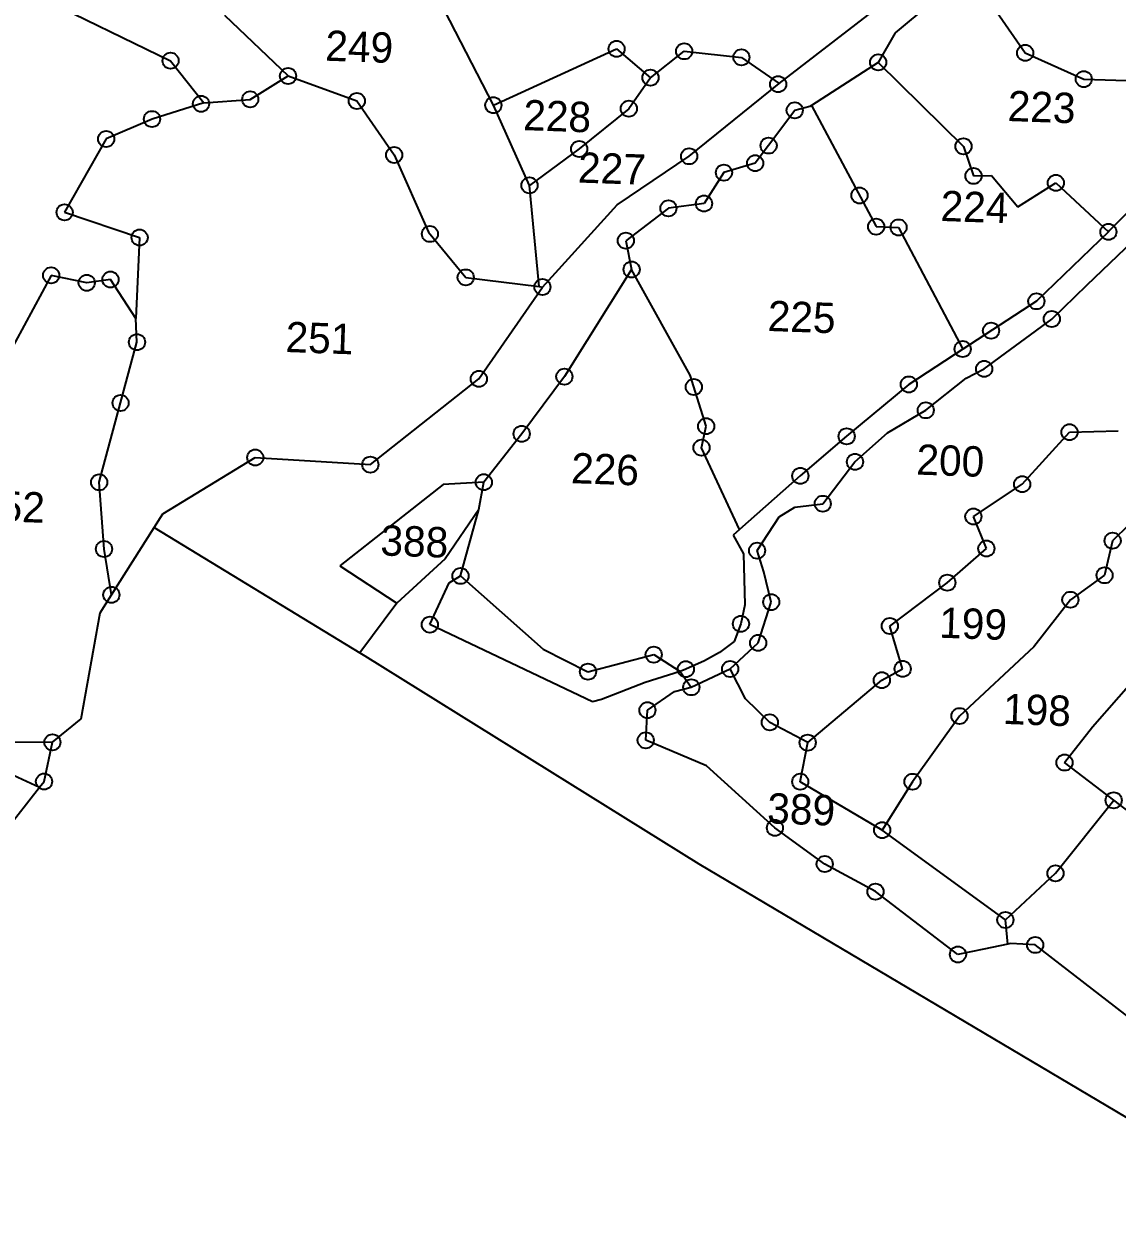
# Model space of a CAD drawing. Header units: metres. Extents: x 287345 to 291891, y 1993918 to 1999987.
# Drawn here: x 288375 to 288896, y 1997056 to 1997627 of the extents above; entities that cross this region are included whole.
import ezdxf
from ezdxf.enums import TextEntityAlignment as Align

# ---------------------------------------------------------------- set-up
doc = ezdxf.new("R2010")
doc.units = ezdxf.units.M
doc.header["$MEASUREMENT"] = 0
for name, color, linetype in [('OFF', 1, 'Continuous'), ('POLY_PARCEL', 6, 'Continuous'), ('POLY_ROAD', 30, 'Continuous'), ('TEXT_PARCEL', 7, 'Continuous'), ('V_BOUND_LINE', 7, 'Continuous')]:
    doc.layers.add(name, color=color, linetype=linetype)
doc.styles.add('TEXT_MAP', font='')
doc.styles.get('TEXT_MAP').set_extended_font_data('Kruti Dev 050')

msp = doc.modelspace()

# ---------------------------------------------------------------- linework, layer by layer
for centre in [(288657.44, 1997615.52), (288689.7, 1997614.38), (288717, 1997611.46), (288852.41, 1997613.6), (288444.62, 1997609.86), (288782.27, 1997609.07), (288500.67, 1997602.57), (288673.59, 1997601.75), (288880.34, 1997601.08), (288734.52, 1997598.65), (288459.16, 1997589.3), (288482.63, 1997591.4), (288533.52, 1997590.64), (288598.64, 1997588.63), (288435.76, 1997582), (288663.28, 1997586.95), (288742.43, 1997586.16), (288413.89, 1997572.5), (288551.31, 1997564.87), (288639.6, 1997567.73), (288729.97, 1997569.35), (288822.95, 1997568.99), (288692.05, 1997564.26), (288723.56, 1997560.95), (288708.66, 1997556.45), (288827.74, 1997554.88), (288615.88, 1997550.36), (288867.05, 1997551.57), (288773.35, 1997545.55), (288394.06, 1997537.5), (288682.17, 1997539.42), (288699.15, 1997541.69), (288781.28, 1997530.67), (288429.84, 1997525.48), (288568.37, 1997527.2), (288791.99, 1997530.29), (288892.11, 1997528.18), (288661.85, 1997523.97), (288664.6, 1997510.21), (288387.61, 1997507.41), (288404.61, 1997503.87), (288415.92, 1997505.43), (288585.45, 1997506.44), (288622.04, 1997501.86), (288857.75, 1997495.06), (288865.09, 1997486.58), (288836.11, 1997481.02), (288428.59, 1997475.53), (288822.58, 1997472.24), (288832.83, 1997462.78), (288591.72, 1997458.01), (288632.53, 1997459.09), (288694.26, 1997454.14), (288796.87, 1997455.36), (288420.77, 1997446.52), (288804.95, 1997443.04), (288700.15, 1997435.42), (288612.15, 1997431.78), (288767.21, 1997430.59), (288873.55, 1997432.57), (288697.94, 1997425.15), (288485.04, 1997420.46), (288539.94, 1997417.08), (288771.19, 1997418.41), (288745.11, 1997411.71), (288410.56, 1997408.68), (288594.07, 1997408.7), (288850.99, 1997407.74), (288755.8, 1997398.41), (288827.69, 1997392.32), (288412.86, 1997376.8), (288833.89, 1997377.05), (288894.12, 1997380.77), (288724.47, 1997376.05), (288582.95, 1997363.97), (288815.25, 1997360.75), (288890.28, 1997364.29), (288416.37, 1997354.94), (288731.23, 1997351.45), (288873.97, 1997352.6), (288568.33, 1997340.72), (288716.77, 1997341.1), (288787.79, 1997340.06), (288724.97, 1997332.01), (288675.15, 1997326.4), (288690.46, 1997319.44), (288711.6, 1997319.57), (288793.93, 1997319.62), (288643.79, 1997318.27), (288783.99, 1997314.2), (288693.09, 1997310.83), (288672.14, 1997299.89), (288821.08, 1997297.07), (288730.54, 1997294.07), (288671.34, 1997285.53), (288388.24, 1997284.56), (288748.62, 1997284.41), (288871.18, 1997274.89), (288384.25, 1997265.85), (288745.07, 1997265.76), (288798.66, 1997265.73), (288894.63, 1997256.88), (288732.99, 1997243.73), (288784.15, 1997242.66), (288756.75, 1997226.46), (288866.86, 1997222.04), (288780.95, 1997213.28), (288842.96, 1997199.78), (288857.18, 1997187.86), (288820.31, 1997183.3)]:
    msp.add_circle(centre, 3.85)
at = {"layer": 'OFF'}
for p, q in [((288552.54, 1997350.96), (288534.89, 1997327.32)), ((288687.78, 1997318.36), (288693.09, 1997310.83))]:
    msp.add_line(p, q, dxfattribs=at)
at = {"layer": 'POLY_PARCEL'}
for p, q in [((288829.62, 1997646.56), (288852.41, 1997613.6)), ((288380.64, 1997640.98), (288444.62, 1997609.86)), ((288470.37, 1997631.52), (288500.67, 1997602.57)), ((288598.64, 1997588.63), (288575.29, 1997633.96)), ((288598.64, 1997588.63), (288657.44, 1997615.52)), ((288657.44, 1997615.52), (288673.59, 1997601.75)), ((288673.59, 1997601.75), (288689.7, 1997614.38)), ((288689.7, 1997614.38), (288717, 1997611.46)), ((288444.62, 1997609.86), (288460.55, 1997589.73)), ((288717, 1997611.46), (288734.99, 1997599.03)), ((288782.27, 1997609.07), (288822.95, 1997568.99)), ((288852.41, 1997613.6), (288880.34, 1997601.08)), ((288482.63, 1997591.4), (288500.67, 1997602.57)), ((288500.67, 1997602.57), (288533.52, 1997590.64)), ((288673.59, 1997601.75), (288663.28, 1997586.95)), ((288880.34, 1997601.08), (288905.8, 1997600.18)), ((288460.55, 1997589.73), (288482.63, 1997591.4)), ((288460.55, 1997589.73), (288435.76, 1997582)), ((288533.52, 1997590.64), (288551.31, 1997564.87)), ((288615.88, 1997550.36), (288598.64, 1997588.63)), ((288663.28, 1997586.95), (288639.6, 1997567.73)), ((288750.47, 1997588.56), (288781.28, 1997530.67)), ((288435.76, 1997582), (288413.89, 1997572.5)), ((288413.89, 1997572.5), (288394.06, 1997537.5)), ((288822.95, 1997568.99), (288827.74, 1997554.88)), ((288551.31, 1997564.87), (288567.62, 1997528.1)), ((288639.6, 1997567.73), (288615.88, 1997550.36)), ((288827.74, 1997554.88), (288836.4, 1997555.05)), ((288836.4, 1997555.05), (288848.86, 1997540.2)), ((288848.86, 1997540.2), (288867.05, 1997551.57)), ((288867.05, 1997551.57), (288892.11, 1997528.18)), ((288620.56, 1997502.04), (288615.88, 1997550.36)), ((288394.06, 1997537.5), (288429.84, 1997525.48)), ((288781.28, 1997530.67), (288791.99, 1997530.29)), ((288791.99, 1997530.29), (288822.58, 1997472.24)), ((288429.84, 1997525.48), (288427.99, 1997486.9)), ((288567.62, 1997528.1), (288585.45, 1997506.44)), ((288387.61, 1997507.41), (288366.14, 1997467.57)), ((288404.61, 1997503.87), (288387.61, 1997507.41)), ((288585.45, 1997506.44), (288620.56, 1997502.04)), ((288692.5, 1997459.72), (288664.6, 1997510.21)), ((288415.92, 1997505.43), (288404.61, 1997503.87)), ((288427.99, 1997486.9), (288415.92, 1997505.43)), ((288620.56, 1997502.04), (288622.04, 1997501.86)), ((288428.59, 1997475.53), (288427.99, 1997486.9)), ((288410.56, 1997408.68), (288428.59, 1997475.53)), ((288700.15, 1997435.42), (288692.5, 1997459.72)), ((288697.94, 1997425.15), (288700.15, 1997435.42)), ((288850.99, 1997407.74), (288873.55, 1997432.57)), ((288873.55, 1997432.57), (288896.69, 1997433.2)), ((288716.04, 1997386.17), (288697.94, 1997425.15)), ((288412.86, 1997376.8), (288410.56, 1997408.68)), ((288591.71, 1997395.65), (288594.07, 1997408.7)), ((288827.69, 1997392.32), (288850.99, 1997407.74)), ((288911.32, 1997397.66), (288894.12, 1997380.77)), ((288833.89, 1997377.05), (288827.69, 1997392.32)), ((288894.12, 1997380.77), (288890.28, 1997364.29)), ((288416.37, 1997354.94), (288412.86, 1997376.8)), ((288815.25, 1997360.75), (288833.89, 1997377.05)), ((288582.95, 1997363.97), (288622.35, 1997329.01)), ((288890.28, 1997364.29), (288873.97, 1997352.6)), ((288787.79, 1997340.06), (288815.25, 1997360.75)), ((288873.97, 1997352.6), (288856.56, 1997330.11)), ((288793.93, 1997319.62), (288787.79, 1997340.06)), ((288622.35, 1997329.01), (288643.79, 1997318.27)), ((288856.56, 1997330.11), (288821.08, 1997297.07)), ((288643.79, 1997318.27), (288675.15, 1997326.4)), ((288675.15, 1997326.4), (288687.78, 1997318.36)), ((288884.51, 1997291.91), (288914, 1997325.59)), ((288719.02, 1997305.31), (288711.6, 1997319.57)), ((288783.99, 1997314.2), (288793.93, 1997319.62)), ((288748.62, 1997284.41), (288783.99, 1997314.2)), ((288730.54, 1997294.07), (288719.02, 1997305.31)), ((288821.08, 1997297.07), (288798.66, 1997265.73)), ((288748.62, 1997284.41), (288730.54, 1997294.07)), ((288871.18, 1997274.89), (288884.51, 1997291.91)), ((288365.52, 1997284.84), (288388.24, 1997284.56)), ((288745.07, 1997265.76), (288748.62, 1997284.41)), ((288347.7, 1997279.12), (288382.08, 1997263.08)), ((288894.63, 1997256.88), (288871.18, 1997274.89)), ((288784.15, 1997242.66), (288745.07, 1997265.76)), ((288798.66, 1997265.73), (288784.15, 1997242.66)), ((288866.86, 1997222.04), (288894.63, 1997256.88)), ((288924.14, 1997234.23), (288894.63, 1997256.88)), ((288842.96, 1997199.78), (288784.15, 1997242.66)), ((288842.96, 1997199.78), (288866.86, 1997222.04)), ((288844.15, 1997188.28), (288842.96, 1997199.78))]:
    msp.add_line(p, q, dxfattribs=at)
at = {"layer": 'POLY_ROAD'}
for p, q in [((288734.99, 1997599.03), (288795.02, 1997645.29)), ((288807.36, 1997637.29), (288790.32, 1997623.16)), ((288790.32, 1997623.16), (288782.27, 1997609.07)), ((288782.27, 1997609.07), (288750.47, 1997588.56)), ((288692.05, 1997564.26), (288734.99, 1997599.03)), ((288742.43, 1997586.16), (288729.97, 1997569.35)), ((288749.69, 1997588.06), (288742.43, 1997586.16)), ((288750.47, 1997588.56), (288749.69, 1997588.06)), ((288729.97, 1997569.35), (288723.56, 1997560.95)), ((288932.92, 1997569.88), (288892.71, 1997528.75)), ((288657.79, 1997541.03), (288692.05, 1997564.26)), ((288723.56, 1997560.95), (288708.66, 1997556.45)), ((288708.66, 1997556.45), (288699.15, 1997541.69)), ((288622.04, 1997501.86), (288657.79, 1997541.03)), ((288699.15, 1997541.69), (288682.17, 1997539.42)), ((288682.17, 1997539.42), (288661.85, 1997523.97)), ((288892.71, 1997528.75), (288892.11, 1997528.18)), ((288661.85, 1997523.97), (288664.6, 1997510.21)), ((288892.11, 1997528.18), (288857.75, 1997495.06)), ((288881.81, 1997502.72), (288907.64, 1997527.34)), ((288664.6, 1997510.21), (288632.53, 1997459.09)), ((288591.72, 1997458.01), (288622.04, 1997501.86)), ((288865.09, 1997486.58), (288881.81, 1997502.72)), ((288857.75, 1997495.06), (288822.58, 1997472.24)), ((288832.83, 1997462.78), (288865.09, 1997486.58)), ((288822.58, 1997472.24), (288796.87, 1997455.36)), ((288824.16, 1997458.39), (288832.83, 1997462.78)), ((288539.94, 1997417.08), (288591.72, 1997458.01)), ((288632.53, 1997459.09), (288612.15, 1997431.78)), ((288796.87, 1997455.36), (288767.21, 1997430.59)), ((288804.95, 1997443.04), (288824.16, 1997458.39)), ((288786.65, 1997432.25), (288804.95, 1997443.04)), ((288612.15, 1997431.78), (288594.07, 1997408.7)), ((288771.19, 1997418.41), (288786.65, 1997432.25)), ((288767.21, 1997430.59), (288745.11, 1997411.71)), ((288440.94, 1997393.63), (288485.04, 1997420.46)), ((288485.04, 1997420.46), (288539.94, 1997417.08)), ((288755.8, 1997398.41), (288771.19, 1997418.41)), ((288594.07, 1997408.7), (288574.62, 1997407.59)), ((288745.11, 1997411.71), (288716.04, 1997386.17)), ((288574.62, 1997407.59), (288525.42, 1997368.73)), ((288742.53, 1997396.83), (288755.8, 1997398.41)), ((288436.81, 1997387.09), (288440.94, 1997393.63)), ((288591.71, 1997395.65), (288575.61, 1997372.15)), ((288582.95, 1997363.97), (288591.71, 1997395.65)), ((288724.47, 1997376.05), (288735.02, 1997392.11)), ((288735.02, 1997392.11), (288742.53, 1997396.83)), ((288716.04, 1997386.17), (288712.99, 1997383.5)), ((288712.99, 1997383.5), (288717.95, 1997374.52)), ((288717.95, 1997374.52), (288718.56, 1997350.14)), ((288727.63, 1997365.96), (288724.47, 1997376.05)), ((288525.42, 1997368.73), (288552.54, 1997350.96)), ((288575.61, 1997372.15), (288552.54, 1997350.96)), ((288577.55, 1997360.64), (288582.95, 1997363.97)), ((288731.23, 1997351.45), (288727.63, 1997365.96)), ((288568.33, 1997340.72), (288577.55, 1997360.64)), ((288724.97, 1997332.01), (288731.23, 1997351.45)), ((288718.56, 1997350.14), (288716.77, 1997341.1)), ((288646.02, 1997303.93), (288568.33, 1997340.72)), ((288716.77, 1997341.1), (288713.54, 1997332.71)), ((288713.54, 1997332.71), (288706.6, 1997327.38)), ((288711.6, 1997319.57), (288724.97, 1997332.01)), ((288699.41, 1997323.52), (288690.46, 1997319.44)), ((288706.6, 1997327.38), (288699.41, 1997323.52)), ((288687.78, 1997318.36), (288671.14, 1997313.13)), ((288690.46, 1997319.44), (288687.78, 1997318.36)), ((288693.09, 1997310.83), (288711.6, 1997319.57)), ((288671.14, 1997313.13), (288650.3, 1997305.06)), ((288672.14, 1997299.89), (288685.08, 1997308.82)), ((288685.08, 1997308.82), (288693.09, 1997310.83)), ((288650.3, 1997305.06), (288646.02, 1997303.93)), ((288671.34, 1997285.53), (288672.14, 1997299.89)), ((288700.27, 1997273.36), (288671.34, 1997285.53)), ((288732.99, 1997243.73), (288700.27, 1997273.36)), ((288756.75, 1997226.46), (288732.99, 1997243.73)), ((288780.95, 1997213.28), (288756.75, 1997226.46)), ((288820.31, 1997183.3), (288780.95, 1997213.28)), ((288832.73, 1997185.79), (288820.31, 1997183.3)), ((288844.15, 1997188.28), (288832.73, 1997185.79)), ((288845.46, 1997188.57), (288844.15, 1997188.28)), ((288857.18, 1997187.86), (288845.46, 1997188.57)), ((288903.49, 1997152.18), (288857.18, 1997187.86))]:
    msp.add_line(p, q, dxfattribs=at)
at = {"layer": 'V_BOUND_LINE'}
for p, q in [((288416.37, 1997354.94), (288436.81, 1997387.09)), ((288436.81, 1997387.09), (288534.89, 1997327.32)), ((288410.95, 1997346.42), (288416.37, 1997354.94)), ((288401.95, 1997295.72), (288410.95, 1997346.42)), ((288534.89, 1997327.32), (288537.28, 1997325.87)), ((288537.28, 1997325.87), (288696.64, 1997226.49)), ((288388.24, 1997284.56), (288401.95, 1997295.72)), ((288384.25, 1997265.85), (288388.24, 1997284.56)), ((288382.08, 1997263.08), (288384.25, 1997265.85)), ((288365.65, 1997242.11), (288382.08, 1997263.08)), ((288696.64, 1997226.49), (288984.11, 1997056.07))]:
    msp.add_line(p, q, dxfattribs=at)

# ---------------------------------------------------------------- texts
at = {"layer": 'TEXT_PARCEL', "style": 'TEXT_MAP'}
for s, p in [('249', (288534.67, 1997616.55)), ('223', (288860.28, 1997587.76)), ('228', (288629.11, 1997583.42)), ('227', (288655.23, 1997558.5)), ('224', (288828.25, 1997540.17)), ('225', (288745.78, 1997487.56)), ('251', (288515.7, 1997477.52)), ('200', (288816.71, 1997419.02)), ('226', (288651.96, 1997414.93)), ('252', (288368.46, 1997397.11)), ('388', (288560.98, 1997380.45)), ('199', (288827.56, 1997341.17)), ('198', (288858.05, 1997300.03)), ('389', (288745.55, 1997252.57))]:
    msp.add_text(s, height=14.488, rotation=357.9734, dxfattribs=at).set_placement(p, align=Align.MIDDLE)

doc.saveas('drawing.dxf')
